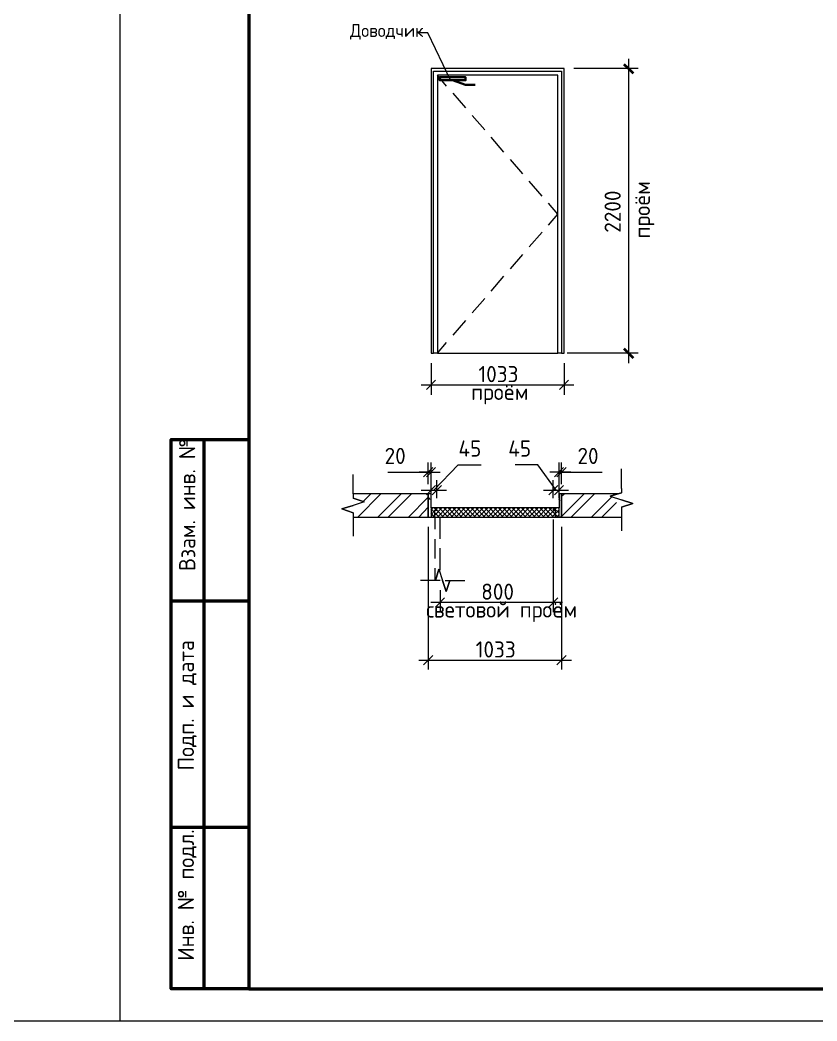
# Model space of a CAD drawing. Header units: millimetres. Extents: x -11345 to 411485, y -9810 to 73012.
# Drawn here: x -3746.4 to -3623.1, y 70053.3 to 70208.1 of the extents above; entities that cross this region are included whole.
import ezdxf

# ---------------------------------------------------------------- set-up
doc = ezdxf.new("R2010")
doc.units = ezdxf.units.MM
for name, color, linetype in [('PDF _0', 7, 'Continuous'), ('PDF _Аннотация', 7, 'Continuous'), ('PDF _Двери', 7, 'Continuous'), ('PDF _Линии', 7, 'Continuous'), ('PDF _Основная надпись', 7, 'Continuous'), ('PDF _Размеры', 7, 'Continuous'), ('PDF _Размеры-50', 7, 'Continuous'), ('PDF _Текст', 7, 'Continuous'), ('PDF _Узлы', 7, 'Continuous')]:
    doc.layers.add(name, color=color, linetype=linetype)
doc.layers.add('Стены штриховка', color=7, linetype='Continuous', lineweight=9)
doc.styles.add('PDF GOST Common', font='GOST_Common.ttf')

msp = doc.modelspace()

# ---------------------------------------------------------------- linework, layer by layer
at = {"layer": 'PDF _0', "lineweight": 20}
for points in [[(-3682.12175, 70152.35376), (-3683.51874, 70150.91443)], [(-3662.90253, 70150.91443), (-3661.50554, 70152.35376)], [(-3683.94207, 70137.41018), (-3682.50274, 70138.84951)], [(-3682.12175, 70138.84951), (-3683.51874, 70137.41018)], [(-3663.70686, 70137.41018), (-3662.30987, 70138.84951)], [(-3661.88653, 70138.84951), (-3663.32586, 70137.41018)], [(-3682.12175, 70136.09786), (-3683.51874, 70134.65853)], [(-3682.62974, 70134.65853), (-3681.19042, 70136.09786)], [(-3663.19886, 70136.09786), (-3664.59585, 70134.65853)], [(-3663.70686, 70134.65853), (-3662.30987, 70136.09786)], [(-3682.12175, 70117.25964), (-3680.72475, 70118.69896)], [(-3663.19886, 70118.69896), (-3664.59585, 70117.25964)], [(-3682.50274, 70109.76668), (-3683.94207, 70108.32736)], [(-3663.32586, 70108.32736), (-3661.88653, 70109.76668)]]:
    msp.add_lwpolyline(points, dxfattribs=at)
at = {"layer": 'PDF _Аннотация', "lineweight": 9}
msp.add_lwpolyline([(-3679.75109, 70198.66615), (-3683.30707, 70206.11677), (-3685.04273, 70206.11677)], dxfattribs=at)
at = {"layer": 'PDF _Аннотация', "lineweight": 20}
for points in [[(-3653.33525, 70135.63219), (-3653.33525, 70138.63784)], [(-3694.864, 70134.78553), (-3694.864, 70137.79118)], [(-3693.12835, 70133.55787), (-3694.864, 70134.1082), (-3693.12835, 70133.55787), (-3694.864, 70133.00754), (-3696.59966, 70132.45721), (-3694.864, 70131.86455), (-3696.59966, 70132.45721), (-3694.864, 70133.00754)], [(-3655.07091, 70134.40453), (-3653.33525, 70134.95486), (-3655.07091, 70134.40453), (-3653.33525, 70133.8542), (-3651.5996, 70133.30387), (-3653.33525, 70132.71121), (-3651.5996, 70133.30387), (-3653.33525, 70133.8542)], [(-3694.864, 70131.18722), (-3694.864, 70128.2239)], [(-3653.33525, 70132.07622), (-3653.33525, 70129.07057)], [(-3681.57142, 70123.14394), (-3682.12175, 70121.40828), (-3681.57142, 70123.14394), (-3681.02109, 70121.40828), (-3680.47076, 70119.67262), (-3679.87809, 70121.40828), (-3680.47076, 70119.67262), (-3681.02109, 70121.40828)], [(-3681.40208, 70121.40828), (-3684.40773, 70121.40828)], [(-3680.59775, 70121.40828), (-3677.59211, 70121.40828)]]:
    msp.add_lwpolyline(points, dxfattribs=at)
at = {"layer": 'PDF _Двери', "lineweight": 9}
for points in [[(-3682.79907, 70156.54473), (-3682.41808, 70156.54473), (-3682.41808, 70200.1478), (-3662.6062, 70200.1478), (-3662.6062, 70156.54473), (-3662.18287, 70156.54473), (-3662.18287, 70200.57113), (-3682.79907, 70200.57113)], [(-3681.82541, 70199.55514), (-3681.82541, 70156.54473), (-3682.41808, 70156.54473), (-3682.41808, 70200.1478), (-3662.6062, 70200.1478), (-3662.6062, 70156.54473), (-3663.19886, 70156.54473), (-3663.19886, 70199.55514)], [(-3681.82541, 70199.55514), (-3681.82541, 70156.54473), (-3663.19886, 70156.54473), (-3663.19886, 70199.55514)]]:
    msp.add_lwpolyline(points, close=True, dxfattribs=at)
for points in [[(-3680.38609, 70197.86182), (-3681.82541, 70199.55514)], [(-3677.42277, 70194.47517), (-3679.3701, 70196.76116)], [(-3674.45946, 70191.08852), (-3676.44911, 70193.33218)], [(-3671.53848, 70187.65955), (-3673.4858, 70189.94553)], [(-3668.57516, 70184.2729), (-3670.52248, 70186.51655)], [(-3665.61185, 70180.84392), (-3667.6015, 70183.12991)], [(-3664.63818, 70176.35661), (-3663.19886, 70178.04994), (-3664.63818, 70179.74326)], [(-3667.6015, 70172.96997), (-3665.61185, 70175.25595)], [(-3670.52248, 70169.58332), (-3668.57516, 70171.82697)], [(-3673.4858, 70166.15434), (-3671.53848, 70168.44033)], [(-3676.44911, 70162.7677), (-3674.45946, 70165.01135)], [(-3679.3701, 70159.33872), (-3677.42277, 70161.6247)], [(-3681.82541, 70156.54473), (-3680.38609, 70158.19572)]]:
    msp.add_lwpolyline(points, dxfattribs=at)
at = {"layer": 'PDF _Линии', "lineweight": 35}
msp.add_lwpolyline([(-3681.48675, 70199.21648), (-3681.48675, 70198.75081), (-3677.46511, 70198.75081), (-3677.46511, 70199.21648)], close=True, dxfattribs=at)
msp.add_lwpolyline([(-3675.98345, 70198.07348), (-3677.46511, 70198.07348), (-3679.49709, 70198.75081)], dxfattribs=at)
at = {"layer": 'PDF _Линии', "lineweight": 9}
for points in [[(-3694.864, 70131.86455), (-3694.864, 70131.18722), (-3683.22241, 70131.18722), (-3683.22241, 70134.78553), (-3694.864, 70134.78553), (-3694.864, 70134.1082)], [(-3682.79907, 70132.62655), (-3682.79907, 70134.78553), (-3683.22241, 70134.78553), (-3683.22241, 70131.18722), (-3682.79907, 70131.18722)], [(-3662.98719, 70131.18722), (-3662.6062, 70131.18722), (-3662.6062, 70134.78553), (-3662.98719, 70134.78553), (-3662.98719, 70132.62655)], [(-3653.80092, 70134.78553), (-3662.6062, 70134.78553), (-3662.6062, 70131.18722), (-3653.33525, 70131.18722)], [(-3663.91852, 70132.62655), (-3681.91008, 70132.62655)], [(-3682.20641, 70132.28788), (-3681.91008, 70132.28788)], [(-3682.20641, 70131.18722), (-3663.57986, 70131.18722)], [(-3663.57986, 70132.28788), (-3663.91852, 70132.28788)]]:
    msp.add_lwpolyline(points, dxfattribs=at)
for points in [[(-3682.20641, 70131.18722), (-3682.20641, 70132.28788), (-3681.91008, 70132.28788), (-3681.91008, 70132.62655), (-3682.79907, 70132.62655), (-3682.79907, 70131.18722)], [(-3663.57986, 70131.18722), (-3662.98719, 70131.18722), (-3662.98719, 70132.62655), (-3663.91852, 70132.62655), (-3663.91852, 70132.28788), (-3663.57986, 70132.28788)]]:
    msp.add_lwpolyline(points, close=True, dxfattribs=at)
at = {"layer": 'PDF _Линии', "lineweight": 20}
for points in [[(-3682.20641, 70131.18722), (-3682.20641, 70129.32457)], [(-3681.40208, 70127.84291), (-3681.40208, 70131.18722)], [(-3682.20641, 70127.80057), (-3682.20641, 70124.79493)], [(-3681.40208, 70122.9746), (-3681.40208, 70126.36125)], [(-3682.20641, 70123.31327), (-3682.20641, 70121.40828)]]:
    msp.add_lwpolyline(points, dxfattribs=at)
at = {"layer": 'PDF _Основная надпись', "lineweight": 20}
msp.add_lwpolyline([(-3730.97412, 70053.25202), (-2890.02753, 70053.25202), (-2890.02753, 70647.1851), (-3730.97412, 70647.1851)], close=True, dxfattribs=at)
at = {"layer": 'PDF _Основная надпись', "lineweight": 50}
msp.add_lwpolyline([(-2895.02284, 70058.24733), (-2895.02284, 70642.1898), (-3710.9929, 70642.1898), (-3710.9929, 70058.24733)], close=True, dxfattribs=at)
for points in [[(-3710.9929, 70058.24733), (-3723.0155, 70058.24733), (-3723.0155, 70143.20981), (-3710.9929, 70143.20981)], [(-3717.97786, 70143.20981), (-3717.97786, 70058.24733)], [(-3723.0155, 70118.2333), (-3710.9929, 70118.2333)], [(-3723.0155, 70083.22384), (-3710.9929, 70083.22384)]]:
    msp.add_lwpolyline(points, dxfattribs=at)
at = {"layer": 'PDF _Размеры', "lineweight": 20}
for points in [[(-3682.79907, 70155.02074), (-3682.79907, 70150.11011)], [(-3662.18287, 70155.02074), (-3662.18287, 70150.11011)], [(-3684.32307, 70151.6341), (-3660.70121, 70151.6341)], [(-3683.22241, 70136.30952), (-3683.22241, 70139.65384)], [(-3682.79907, 70136.30952), (-3682.79907, 70139.65384)], [(-3682.37574, 70135.3782), (-3678.6081, 70139.27284), (-3675.05212, 70139.27284)], [(-3663.45286, 70135.3782), (-3666.28917, 70139.27284), (-3669.80282, 70139.27284)], [(-3662.98719, 70136.30952), (-3662.98719, 70139.65384)], [(-3662.6062, 70136.30952), (-3662.6062, 70139.65384)], [(-3689.4877, 70138.12985), (-3683.22241, 70138.12985), (-3684.6194, 70138.12985)], [(-3683.22241, 70138.12985), (-3682.79907, 70138.12985), (-3683.22241, 70138.12985)], [(-3682.79907, 70138.12985), (-3681.40208, 70138.12985)], [(-3662.98719, 70138.12985), (-3664.42652, 70138.12985)], [(-3662.98719, 70138.12985), (-3662.6062, 70138.12985), (-3662.98719, 70138.12985)], [(-3661.16687, 70138.12985), (-3662.6062, 70138.12985), (-3656.3409, 70138.12985)], [(-3682.79907, 70134.1082), (-3682.79907, 70136.90219)], [(-3681.91008, 70134.1082), (-3681.91008, 70136.90219)], [(-3663.91852, 70134.1082), (-3663.91852, 70136.90219)], [(-3662.98719, 70134.1082), (-3662.98719, 70136.90219)], [(-3684.32307, 70135.3782), (-3680.42842, 70135.3782)], [(-3665.40018, 70135.3782), (-3661.50554, 70135.3782)], [(-3663.91852, 70130.80622), (-3663.91852, 70116.49764)], [(-3683.22241, 70129.70556), (-3683.22241, 70107.6077)], [(-3662.6062, 70129.70556), (-3662.6062, 70107.6077)], [(-3681.40208, 70119.88429), (-3681.40208, 70116.49764)], [(-3662.4792, 70117.9793), (-3663.91852, 70117.9793), (-3681.40208, 70117.9793), (-3682.84141, 70117.9793)], [(-3684.70406, 70109.04702), (-3661.08221, 70109.04702)]]:
    msp.add_lwpolyline(points, dxfattribs=at)
at = {"layer": 'PDF _Размеры-50', "lineweight": 20}
for points in [[(-3652.23459, 70202.05279), (-3652.23459, 70155.02074)], [(-3650.75294, 70200.57113), (-3652.23459, 70200.57113), (-3660.70121, 70200.57113)], [(-3650.75294, 70156.54473), (-3652.23459, 70156.54473), (-3661.7172, 70156.54473)]]:
    msp.add_lwpolyline(points, dxfattribs=at)
at = {"layer": 'PDF _Размеры-50', "lineweight": 40}
for points in [[(-3652.95426, 70201.24846), (-3652.23459, 70200.57113), (-3651.51493, 70199.85147)], [(-3652.95426, 70157.2644), (-3652.23459, 70156.54473), (-3651.51493, 70155.82507)]]:
    msp.add_lwpolyline(points, dxfattribs=at)
at = {"layer": 'PDF _Узлы', "lineweight": 20}
for points in [[(-3653.33525, 70135.63219), (-3653.33525, 70134.95486)], [(-3694.864, 70134.78553), (-3694.864, 70134.1082)], [(-3653.33525, 70132.71121), (-3653.33525, 70132.07622)], [(-3694.864, 70131.86455), (-3694.864, 70131.18722)]]:
    msp.add_lwpolyline(points, dxfattribs=at)
at = {"layer": 'PDF _Узлы', "lineweight": 9}
for points in [[(-3694.14434, 70131.18722), (-3690.54603, 70134.78553)], [(-3693.29768, 70133.60021), (-3692.11235, 70134.78553)], [(-3691.01169, 70131.18722), (-3687.41338, 70134.78553)], [(-3689.44537, 70131.18722), (-3685.84706, 70134.78553)], [(-3686.27039, 70131.18722), (-3683.22241, 70134.27754)], [(-3682.92607, 70133.8542), (-3683.09541, 70134.15054)], [(-3662.8602, 70133.72721), (-3662.98719, 70133.93887)], [(-3662.6062, 70131.27189), (-3659.09255, 70134.78553)], [(-3662.6062, 70134.44687), (-3662.2252, 70134.78553)], [(-3661.12454, 70131.18722), (-3657.52623, 70134.78553)], [(-3657.94956, 70131.18722), (-3654.90158, 70134.27754)], [(-3654.64758, 70134.53153), (-3654.39358, 70134.78553)], [(-3684.70406, 70131.18722), (-3683.22241, 70132.71121)], [(-3682.79907, 70132.33021), (-3682.54508, 70132.62655)], [(-3681.52908, 70131.18722), (-3682.20641, 70131.86455), (-3682.79907, 70132.45721)], [(-3682.50274, 70131.18722), (-3682.20641, 70131.48355), (-3681.10575, 70132.62655)], [(-3681.95241, 70132.28788), (-3682.24874, 70132.62655)], [(-3682.12175, 70132.28788), (-3681.91008, 70132.49955), (-3681.82541, 70132.62655)], [(-3681.78308, 70131.18722), (-3680.38609, 70132.62655)], [(-3680.13209, 70131.18722), (-3681.52908, 70132.62655)], [(-3681.10575, 70131.18722), (-3679.70876, 70132.62655)], [(-3679.41243, 70131.18722), (-3680.80942, 70132.62655)], [(-3680.38609, 70131.18722), (-3678.9891, 70132.62655)], [(-3678.7351, 70131.18722), (-3680.13209, 70132.62655)], [(-3679.66643, 70131.18722), (-3678.26944, 70132.62655)], [(-3678.01544, 70131.18722), (-3679.41243, 70132.62655)], [(-3678.9891, 70131.18722), (-3677.54977, 70132.62655)], [(-3677.29577, 70131.18722), (-3678.69277, 70132.62655)], [(-3678.26944, 70131.18722), (-3676.87244, 70132.62655)], [(-3676.57611, 70131.18722), (-3677.9731, 70132.62655)], [(-3677.54977, 70131.18722), (-3676.15278, 70132.62655)], [(-3675.89878, 70131.18722), (-3677.29577, 70132.62655)], [(-3676.83011, 70131.18722), (-3675.43312, 70132.62655)], [(-3675.17912, 70131.18722), (-3676.57611, 70132.62655)], [(-3676.15278, 70131.18722), (-3674.75579, 70132.62655)], [(-3674.45946, 70131.18722), (-3675.85645, 70132.62655)], [(-3675.43312, 70131.18722), (-3674.03613, 70132.62655)], [(-3673.78213, 70131.18722), (-3675.17912, 70132.62655)], [(-3674.71346, 70131.18722), (-3673.31647, 70132.62655)], [(-3673.06247, 70131.18722), (-3674.45946, 70132.62655)], [(-3674.03613, 70131.18722), (-3672.5968, 70132.62655)], [(-3672.3428, 70131.18722), (-3673.7398, 70132.62655)], [(-3673.31647, 70131.18722), (-3671.91947, 70132.62655)], [(-3671.62314, 70131.18722), (-3673.02013, 70132.62655)], [(-3672.5968, 70131.18722), (-3671.19981, 70132.62655)], [(-3670.94581, 70131.18722), (-3672.3428, 70132.62655)], [(-3671.87714, 70131.18722), (-3670.48015, 70132.62655)], [(-3670.22615, 70131.18722), (-3671.62314, 70132.62655)], [(-3671.19981, 70131.18722), (-3669.80282, 70132.62655)], [(-3669.50649, 70131.18722), (-3670.90348, 70132.62655)], [(-3670.48015, 70131.18722), (-3669.08316, 70132.62655)], [(-3668.78683, 70131.18722), (-3670.22615, 70132.62655)], [(-3669.76049, 70131.18722), (-3668.3635, 70132.62655)], [(-3668.1095, 70131.18722), (-3669.50649, 70132.62655)], [(-3669.08316, 70131.18722), (-3667.64383, 70132.62655)], [(-3667.38983, 70131.18722), (-3668.78683, 70132.62655)], [(-3668.3635, 70131.18722), (-3666.9665, 70132.62655)], [(-3666.67017, 70131.18722), (-3668.06716, 70132.62655)], [(-3667.64383, 70131.18722), (-3666.24684, 70132.62655)], [(-3665.99284, 70131.18722), (-3667.38983, 70132.62655)], [(-3666.92417, 70131.18722), (-3665.52718, 70132.62655)], [(-3665.27318, 70131.18722), (-3666.67017, 70132.62655)], [(-3666.24684, 70131.18722), (-3664.84985, 70132.62655)], [(-3664.55352, 70131.18722), (-3665.95051, 70132.62655)], [(-3665.52718, 70131.18722), (-3664.13019, 70132.62655)], [(-3663.83386, 70131.18722), (-3665.27318, 70132.62655)], [(-3663.15653, 70131.18722), (-3663.57986, 70131.65288), (-3664.55352, 70132.62655)], [(-3664.08785, 70131.18722), (-3663.57986, 70131.69522), (-3662.98719, 70132.33021)], [(-3662.98719, 70131.77988), (-3663.83386, 70132.62655)], [(-3663.70686, 70132.28788), (-3663.41053, 70132.62655)], [(-3662.98719, 70132.45721), (-3663.11419, 70132.62655)], [(-3662.98719, 70133.30387), (-3662.90253, 70133.30387)], [(-3656.38323, 70131.18722), (-3654.09725, 70133.47321)], [(-3682.79907, 70131.61055), (-3682.20641, 70132.20321), (-3682.16408, 70132.24555)], [(-3682.24874, 70131.18722), (-3682.79907, 70131.77988)], [(-3680.85175, 70131.18722), (-3681.91008, 70132.28788)], [(-3664.80752, 70131.18722), (-3663.74919, 70132.28788)], [(-3663.41053, 70131.18722), (-3662.98719, 70131.61055)], [(-3662.64853, 70131.39889), (-3662.77553, 70131.18722)]]:
    msp.add_lwpolyline(points, dxfattribs=at)
at = {"layer": 'Стены штриховка', "color": 1}
msp.add_line((-8597.61235, 70053.25202), (10799.93893, 70053.25202), dxfattribs=at)

# ---------------------------------------------------------------- texts
at = {"layer": 'PDF _Текст', "attachment_point": 4, "style": 'PDF GOST Common'}
for s, insert, char_height in [('Доводчик', (-3695.32006, 70206.24896), 2.001936), ('1033', (-3675.46503, 70153.30903), 2.50242), ('проём', (-3676.60807, 70150.21859), 2.50242), ('20', (-3689.98592, 70140.65092), 2.50242), ('45', (-3678.55547, 70141.79397), 2.50242), ('45', (-3670.8506, 70141.79397), 2.50242), ('20', (-3660.13985, 70140.65092), 2.50242), ('800', (-3675.0417, 70119.65286), 2.50242), ('световой проём', (-3683.55104, 70116.56242), 2.5024199), ('1033', (-3675.88845, 70110.72022), 2.50242)]:
    msp.add_mtext(s, dxfattribs=dict(at, insert=insert, char_height=char_height))
at = {"layer": 'PDF _Текст', "attachment_point": 4, "rotation": 90, "style": 'PDF GOST Common'}
for s, insert, char_height in [('проём', (-3649.83009, 70174.28721), 2.50242), ('2200', (-3654.69852, 70175.17625), 2.50242), ('Взам. инв. №', (-3720.52784, 70122.85044), 2.500059), ('Подп. и дата', (-3720.52784, 70091.98837), 2.500059), ('Инв. № подл.', (-3720.52784, 70062.56568), 2.500059)]:
    msp.add_mtext(s, dxfattribs=dict(at, insert=insert, char_height=char_height))

doc.saveas('drawing.dxf')
